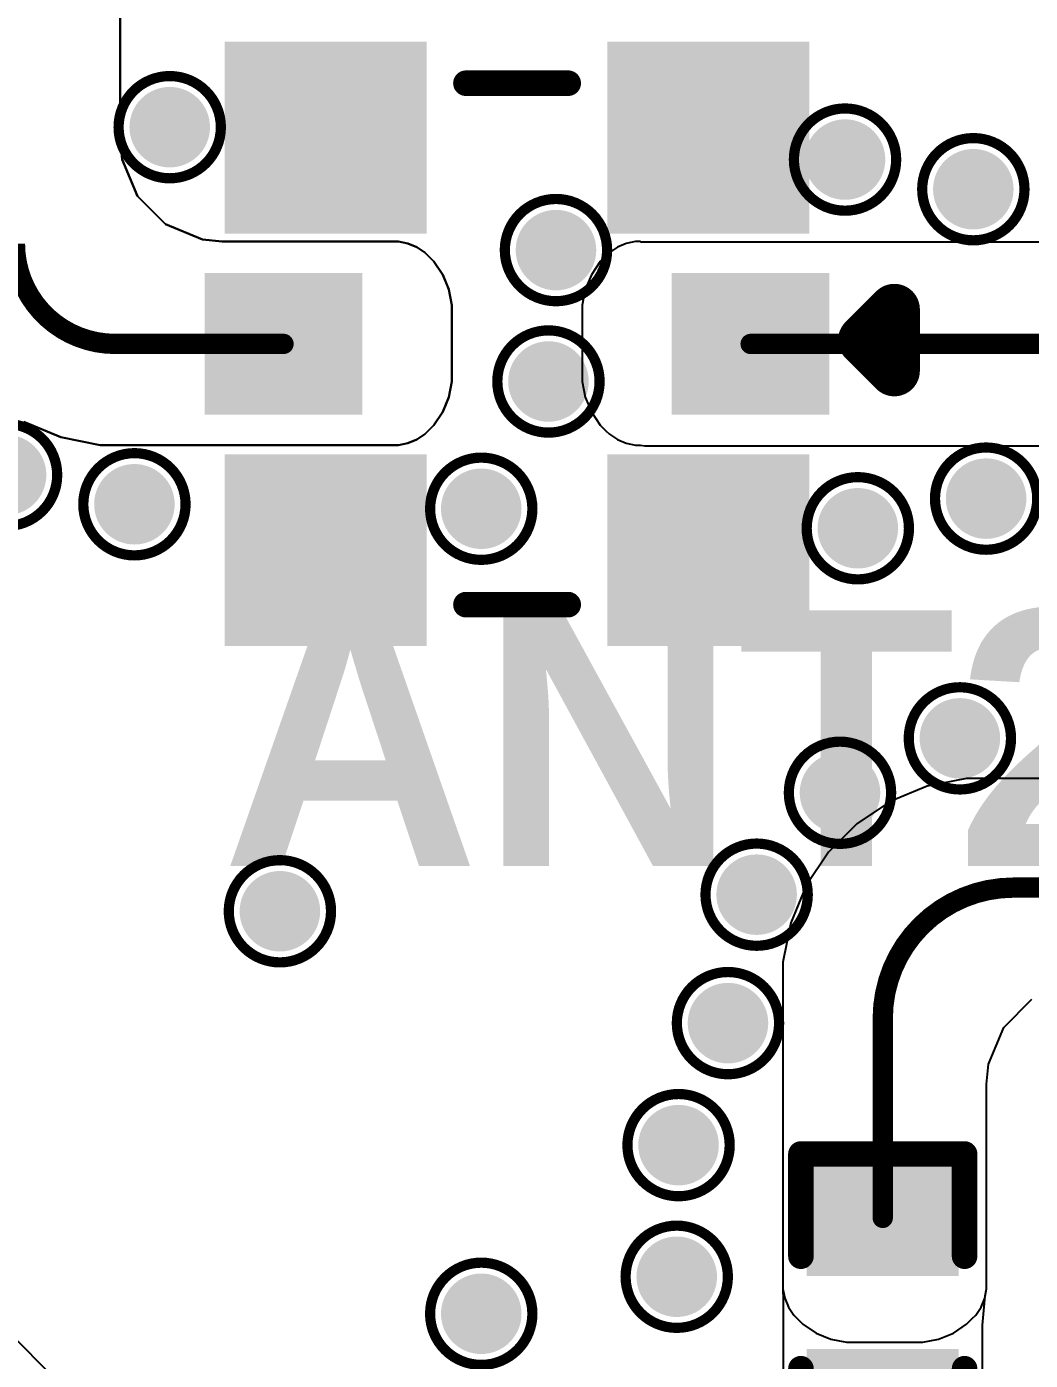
# Model space of a CAD drawing. Header units: inches. Extents: x -10 to 344, y -7 to 75.
# Drawn here: x 23.98 to 28.97, y 9.17 to 15.8 of the extents above; entities that cross this region are included whole.
import ezdxf

# ---------------------------------------------------------------- set-up
doc = ezdxf.new("R2010")
doc.units = ezdxf.units.IN
for name, color, linetype in [('Bottom Layer', 5, 'Continuous'), ('Drill Drawing', 1, 'Continuous'), ('Mid Layer 1', 16, 'Continuous'), ('Mid Layer 2', 76, 'Continuous'), ('Top Layer', 1, 'Continuous'), ('Top Overlay', 2, 'Continuous'), ('Top Paste', 8, 'Continuous'), ('Top Solder', 216, 'Continuous'), ('Via Holes', 16, 'Continuous')]:
    doc.layers.add(name, color=color, linetype=linetype)
doc.styles.add('Arial_Bold', font='', dxfattribs={"height": 0.2})
doc.styles.get('Arial_Bold').set_extended_font_data('Arial', bold=True)

# ---------------------------------------------------------------- blocks, each defined once
blk = doc.blocks.new('MM8130_2600RA2_87')
at = {"layer": 'Top Layer'}
for points in [[(-0.24999696, 1.44999964), (0.25000204, 1.44999964), (0.25000204, 0.8700007999999999), (-0.24999696, 0.8700007999999999)], [(-1.3999972, 1.35000111), (-0.6499961599999999, 1.35000111), (-0.6499961599999999, 0.55000017), (-1.3999972, 0.55000017)], [(0.65000124, 1.35000111), (1.40000228, 1.35000111), (1.40000228, 0.55000017), (0.65000124, 0.55000017)], [(-1.3999972, -0.55000017), (-0.6499961599999999, -0.55000017), (-0.6499961599999999, -1.35000111), (-1.3999972, -1.35000111)], [(0.65000124, -0.55000017), (1.40000228, -0.55000017), (1.40000228, -1.35000111), (0.65000124, -1.35000111)], [(-0.24999696, -0.8700007999999999), (0.25000204, -0.8700007999999999), (0.25000204, -1.44999964), (-0.24999696, -1.44999964)]]:
    blk.add_hatch(color=1, dxfattribs=at).paths.add_polyline_path(points)
at = {"layer": 'Top Paste'}
for points in [[(-0.24999696, 1.44999964), (0.25000204, 1.44999964), (0.25000204, 0.8700007999999999), (-0.24999696, 0.8700007999999999)], [(-1.3999972, 1.35000111), (-0.6499961599999999, 1.35000111), (-0.6499961599999999, 0.55000017), (-1.3999972, 0.55000017)], [(0.65000124, 1.35000111), (1.40000228, 1.35000111), (1.40000228, 0.55000017), (0.65000124, 0.55000017)], [(-1.3999972, -0.55000017), (-0.6499961599999999, -0.55000017), (-0.6499961599999999, -1.35000111), (-1.3999972, -1.35000111)], [(0.65000124, -0.55000017), (1.40000228, -0.55000017), (1.40000228, -1.35000111), (0.65000124, -1.35000111)], [(-0.24999696, -0.8700007999999999), (0.25000204, -0.8700007999999999), (0.25000204, -1.44999964), (-0.24999696, -1.44999964)]]:
    blk.add_hatch(color=8, dxfattribs=at).paths.add_polyline_path(points)
at = {"layer": 'Top Solder'}
for points in [[(-0.35159696, 1.55159964), (0.35160204, 1.55159964), (0.35160204, 0.7684008), (-0.35159696, 0.7684008)], [(-1.5015972, 1.45160111), (-0.5483961599999999, 1.45160111), (-0.5483961599999999, 0.44840017), (-1.5015972, 0.44840017)], [(0.54840124, 1.45160111), (1.50160228, 1.45160111), (1.50160228, 0.44840017), (0.54840124, 0.44840017)], [(-1.5015972, -0.44840017), (-0.5483961599999999, -0.44840017), (-0.5483961599999999, -1.45160111), (-1.5015972, -1.45160111)], [(0.54840124, -0.44840017), (1.50160228, -0.44840017), (1.50160228, -1.45160111), (0.54840124, -1.45160111)], [(-0.35159696, -0.7684008), (0.35160204, -0.7684008), (0.35160204, -1.55159964), (-0.35159696, -1.55159964)]]:
    blk.add_hatch(color=216, dxfattribs=at).paths.add_polyline_path(points)
at = {"layer": 'Top Overlay'}
for points in [[(-1.2954, 0.254, 0.127, 0.127, 0), (-1.2954, -0.254, 0.127, 0.127, 0)], [(1.2954, 0.254, 0.127, 0.127, 0), (1.2954, -0.254, 0.127, 0.127, 0)], [(0.01911604, -1.72122846, 0.254, 0.254, 0), (-0.13328396, -1.87362846, 0.254, 0.254, 0)], [(0.01911604, -1.72122846, 0.254, 0.254, 0), (0.17151604, -1.87362846, 0.254, 0.254, 0)], [(-0.13328396, -1.87362846, 0.254, 0.254, 0), (0.17151604, -1.87362846, 0.254, 0.254, 0)]]:
    blk.add_lwpolyline(points, format="xyseb", dxfattribs=at)
for points in [[(-1.32715, 0.254, 0.0635, 0.0635, 1), (-1.26365, 0.254, 0.0635, 0.0635, 1)], [(1.26365, 0.254, 0.0635, 0.0635, 1), (1.32715, 0.254, 0.0635, 0.0635, 1)], [(-1.32715, -0.254, 0.0635, 0.0635, 1), (-1.26365, -0.254, 0.0635, 0.0635, 1)], [(1.26365, -0.254, 0.0635, 0.0635, 1), (1.32715, -0.254, 0.0635, 0.0635, 1)], [(-0.04438396, -1.72122846, 0.127, 0.127, 1), (0.08261604, -1.72122846, 0.127, 0.127, 1)], [(-0.04438396, -1.72122846, 0.127, 0.127, 1), (0.08261604, -1.72122846, 0.127, 0.127, 1)], [(-0.19678396, -1.87362846, 0.127, 0.127, 1), (-0.06978395999999999, -1.87362846, 0.127, 0.127, 1)], [(-0.19678396, -1.87362846, 0.127, 0.127, 1), (-0.06978395999999999, -1.87362846, 0.127, 0.127, 1)], [(0.10801604, -1.87362846, 0.127, 0.127, 1), (0.23501604, -1.87362846, 0.127, 0.127, 1)], [(0.10801604, -1.87362846, 0.127, 0.127, 1), (0.23501604, -1.87362846, 0.127, 0.127, 1)]]:
    blk.add_lwpolyline(points, format="xyseb", close=True, dxfattribs=at)
blk = doc.blocks.new('C___0402_114')
at = {"layer": 'Top Layer'}
for points in [[(-0.6985, -0.3175), (-0.6985, 0.3174999999999999), (-0.2413000000000001, 0.3175), (-0.2412999999999999, -0.3174999999999999)], [(0.2413000000000001, -0.3175), (0.2412999999999999, 0.3174999999999999), (0.6985, 0.3175), (0.6985, -0.3174999999999999)]]:
    blk.add_hatch(color=1, dxfattribs=at).paths.add_polyline_path(points)
at = {"layer": 'Top Paste'}
for points in [[(-0.6985, -0.3175), (-0.6985, 0.3174999999999999), (-0.2413000000000001, 0.3175), (-0.2412999999999999, -0.3174999999999999)], [(0.2413000000000001, -0.3175), (0.2412999999999999, 0.3174999999999999), (0.6985, 0.3175), (0.6985, -0.3174999999999999)]]:
    blk.add_hatch(color=8, dxfattribs=at).paths.add_polyline_path(points)
at = {"layer": 'Top Solder'}
for points in [[(-0.7584998799999999, -0.3774998800000001), (-0.7584998799999999, 0.3774998799999999), (-0.1813001200000001, 0.3774998800000001), (-0.1813001199999999, -0.3774998799999999)], [(0.1813001200000001, -0.3774998800000001), (0.1813001199999999, 0.3774998799999999), (0.7584998799999999, 0.3774998800000001), (0.7584998799999999, -0.3774998799999999)]]:
    blk.add_hatch(color=216, dxfattribs=at).paths.add_polyline_path(points)
at = {"layer": 'Top Overlay'}
for points in [[(-0.2794, 0.4064, 0.127, 0.127, 0), (-0.7874, 0.4064, 0.127, 0.127, 0)], [(-0.7874, -0.4064, 0.127, 0.127, 0), (-0.7874, 0.4064, 0.127, 0.127, 0)], [(0.7874, 0.4064, 0.127, 0.127, 0), (0.2794, 0.4064, 0.127, 0.127, 0)], [(0.7874, -0.4064, 0.127, 0.127, 0), (0.7874, 0.4064, 0.127, 0.127, 0)], [(-0.2794, -0.4064, 0.127, 0.127, 0), (-0.7874, -0.4064, 0.127, 0.127, 0)], [(0.7874, -0.4064, 0.127, 0.127, 0), (0.2794, -0.4064, 0.127, 0.127, 0)]]:
    blk.add_lwpolyline(points, format="xyseb", dxfattribs=at)
for points in [[(-0.8191499999999999, 0.4064, 0.0635, 0.0635, 1), (-0.7556499999999999, 0.4064, 0.0635, 0.0635, 1)], [(-0.8191499999999999, 0.4064, 0.0635, 0.0635, 1), (-0.7556499999999999, 0.4064, 0.0635, 0.0635, 1)], [(-0.31115, 0.4064, 0.0635, 0.0635, 1), (-0.24765, 0.4064, 0.0635, 0.0635, 1)], [(0.24765, 0.4064, 0.0635, 0.0635, 1), (0.31115, 0.4064, 0.0635, 0.0635, 1)], [(0.7556499999999999, 0.4064, 0.0635, 0.0635, 1), (0.8191499999999999, 0.4064, 0.0635, 0.0635, 1)], [(0.7556499999999999, 0.4064, 0.0635, 0.0635, 1), (0.8191499999999999, 0.4064, 0.0635, 0.0635, 1)], [(-0.8191499999999999, -0.4064, 0.0635, 0.0635, 1), (-0.7556499999999999, -0.4064, 0.0635, 0.0635, 1)], [(-0.8191499999999999, -0.4064, 0.0635, 0.0635, 1), (-0.7556499999999999, -0.4064, 0.0635, 0.0635, 1)], [(-0.31115, -0.4064, 0.0635, 0.0635, 1), (-0.24765, -0.4064, 0.0635, 0.0635, 1)], [(0.24765, -0.4064, 0.0635, 0.0635, 1), (0.31115, -0.4064, 0.0635, 0.0635, 1)], [(0.7556499999999999, -0.4064, 0.0635, 0.0635, 1), (0.8191499999999999, -0.4064, 0.0635, 0.0635, 1)], [(0.7556499999999999, -0.4064, 0.0635, 0.0635, 1), (0.8191499999999999, -0.4064, 0.0635, 0.0635, 1)]]:
    blk.add_lwpolyline(points, format="xyseb", close=True, dxfattribs=at)

msp = doc.modelspace()

# ---------------------------------------------------------------- hatches: boundary and pattern name
at = {"layer": 'Bottom Layer'}
h = msp.add_hatch(color=5, dxfattribs=at)
edge = h.paths.add_edge_path()
edge.add_arc((24.6908447, 15.30092698), 0.1999996, 0, 360)
h = msp.add_hatch(color=5, dxfattribs=at)
edge = h.paths.add_edge_path()
edge.add_arc((28.04484104, 15.1399367), 0.1999996, 0, 360)
h = msp.add_hatch(color=5, dxfattribs=at)
edge = h.paths.add_edge_path()
edge.add_arc((28.68205084, 14.99269798), 0.1999996, 0, 360)
h = msp.add_hatch(color=5, dxfattribs=at)
edge = h.paths.add_edge_path()
edge.add_arc((26.60921272, 14.69018398), 0.1999996, 0, 360)
h = msp.add_hatch(color=5, dxfattribs=at)
edge = h.paths.add_edge_path()
edge.add_arc((26.5718925, 14.03725158), 0.1999996, 0, 360)
h = msp.add_hatch(color=5, dxfattribs=at)
edge = h.paths.add_edge_path()
edge.add_arc((23.8779558, 13.57292688), 0.1999996, 0, 360)
h = msp.add_hatch(color=5, dxfattribs=at)
edge = h.paths.add_edge_path()
edge.add_arc((28.74559402, 13.4553071), 0.1999996, 0, 360)
h = msp.add_hatch(color=5, dxfattribs=at)
edge = h.paths.add_edge_path()
edge.add_arc((24.51552374, 13.42724772), 0.1999996, 0, 360)
h = msp.add_hatch(color=5, dxfattribs=at)
edge = h.paths.add_edge_path()
edge.add_arc((26.23807554, 13.4050659), 0.1999996, 0, 360)
h = msp.add_hatch(color=5, dxfattribs=at)
edge = h.paths.add_edge_path()
edge.add_arc((28.10838422, 13.30806838), 0.1999996, 0, 360)
h = msp.add_hatch(color=5, dxfattribs=at)
edge = h.paths.add_edge_path()
edge.add_arc((28.61531488, 12.26418934), 0.1999996, 0, 360)
h = msp.add_hatch(color=5, dxfattribs=at)
edge = h.paths.add_edge_path()
edge.add_arc((28.0198322, 11.9937911), 0.1999996, 0, 360)
h = msp.add_hatch(color=5, dxfattribs=at)
edge = h.paths.add_edge_path()
edge.add_arc((27.60586046, 11.48748782), 0.1999996, 0, 360)
h = msp.add_hatch(color=5, dxfattribs=at)
edge = h.paths.add_edge_path()
edge.add_arc((25.238075, 11.40506482), 0.1999996, 0, 360)
h = msp.add_hatch(color=5, dxfattribs=at)
edge = h.paths.add_edge_path()
edge.add_arc((27.46350362, 10.84917058), 0.1999996, 0, 360)
h = msp.add_hatch(color=5, dxfattribs=at)
edge = h.paths.add_edge_path()
edge.add_arc((27.21808374, 10.24296656), 0.1999996, 0, 360)
h = msp.add_hatch(color=5, dxfattribs=at)
edge = h.paths.add_edge_path()
edge.add_arc((27.20899816, 9.58903086), 0.1999996, 0, 360)
h = msp.add_hatch(color=5, dxfattribs=at)
edge = h.paths.add_edge_path()
edge.add_arc((26.23807554, 9.40506374), 0.1999996, 0, 360)
at = {"layer": 'Mid Layer 1'}
h = msp.add_hatch(color=16, dxfattribs=at)
edge = h.paths.add_edge_path()
edge.add_arc((24.6908447, 15.30092698), 0.1999996, 0, 360)
h = msp.add_hatch(color=16, dxfattribs=at)
edge = h.paths.add_edge_path()
edge.add_arc((28.04484104, 15.1399367), 0.1999996, 0, 360)
h = msp.add_hatch(color=16, dxfattribs=at)
edge = h.paths.add_edge_path()
edge.add_arc((28.68205084, 14.99269798), 0.1999996, 0, 360)
h = msp.add_hatch(color=16, dxfattribs=at)
edge = h.paths.add_edge_path()
edge.add_arc((26.60921272, 14.69018398), 0.1999996, 0, 360)
h = msp.add_hatch(color=16, dxfattribs=at)
edge = h.paths.add_edge_path()
edge.add_arc((26.5718925, 14.03725158), 0.1999996, 0, 360)
h = msp.add_hatch(color=16, dxfattribs=at)
edge = h.paths.add_edge_path()
edge.add_arc((23.8779558, 13.57292688), 0.1999996, 0, 360)
h = msp.add_hatch(color=16, dxfattribs=at)
edge = h.paths.add_edge_path()
edge.add_arc((28.74559402, 13.4553071), 0.1999996, 0, 360)
h = msp.add_hatch(color=16, dxfattribs=at)
edge = h.paths.add_edge_path()
edge.add_arc((24.51552374, 13.42724772), 0.1999996, 0, 360)
h = msp.add_hatch(color=16, dxfattribs=at)
edge = h.paths.add_edge_path()
edge.add_arc((26.23807554, 13.4050659), 0.1999996, 0, 360)
h = msp.add_hatch(color=16, dxfattribs=at)
edge = h.paths.add_edge_path()
edge.add_arc((28.10838422, 13.30806838), 0.1999996, 0, 360)
h = msp.add_hatch(color=16, dxfattribs=at)
edge = h.paths.add_edge_path()
edge.add_arc((28.61531488, 12.26418934), 0.1999996, 0, 360)
h = msp.add_hatch(color=16, dxfattribs=at)
edge = h.paths.add_edge_path()
edge.add_arc((28.0198322, 11.9937911), 0.1999996, 0, 360)
h = msp.add_hatch(color=16, dxfattribs=at)
edge = h.paths.add_edge_path()
edge.add_arc((27.60586046, 11.48748782), 0.1999996, 0, 360)
h = msp.add_hatch(color=16, dxfattribs=at)
edge = h.paths.add_edge_path()
edge.add_arc((25.238075, 11.40506482), 0.1999996, 0, 360)
h = msp.add_hatch(color=16, dxfattribs=at)
edge = h.paths.add_edge_path()
edge.add_arc((27.46350362, 10.84917058), 0.1999996, 0, 360)
h = msp.add_hatch(color=16, dxfattribs=at)
edge = h.paths.add_edge_path()
edge.add_arc((27.21808374, 10.24296656), 0.1999996, 0, 360)
h = msp.add_hatch(color=16, dxfattribs=at)
edge = h.paths.add_edge_path()
edge.add_arc((27.20899816, 9.58903086), 0.1999996, 0, 360)
h = msp.add_hatch(color=16, dxfattribs=at)
edge = h.paths.add_edge_path()
edge.add_arc((26.23807554, 9.40506374), 0.1999996, 0, 360)
at = {"layer": 'Mid Layer 2'}
h = msp.add_hatch(color=76, dxfattribs=at)
edge = h.paths.add_edge_path()
edge.add_arc((24.6908447, 15.30092698), 0.1999996, 0, 360)
h = msp.add_hatch(color=76, dxfattribs=at)
edge = h.paths.add_edge_path()
edge.add_arc((28.04484104, 15.1399367), 0.1999996, 0, 360)
h = msp.add_hatch(color=76, dxfattribs=at)
edge = h.paths.add_edge_path()
edge.add_arc((28.68205084, 14.99269798), 0.1999996, 0, 360)
h = msp.add_hatch(color=76, dxfattribs=at)
edge = h.paths.add_edge_path()
edge.add_arc((26.60921272, 14.69018398), 0.1999996, 0, 360)
h = msp.add_hatch(color=76, dxfattribs=at)
edge = h.paths.add_edge_path()
edge.add_arc((26.5718925, 14.03725158), 0.1999996, 0, 360)
h = msp.add_hatch(color=76, dxfattribs=at)
edge = h.paths.add_edge_path()
edge.add_arc((23.8779558, 13.57292688), 0.1999996, 0, 360)
h = msp.add_hatch(color=76, dxfattribs=at)
edge = h.paths.add_edge_path()
edge.add_arc((28.74559402, 13.4553071), 0.1999996, 0, 360)
h = msp.add_hatch(color=76, dxfattribs=at)
edge = h.paths.add_edge_path()
edge.add_arc((24.51552374, 13.42724772), 0.1999996, 0, 360)
h = msp.add_hatch(color=76, dxfattribs=at)
edge = h.paths.add_edge_path()
edge.add_arc((26.23807554, 13.4050659), 0.1999996, 0, 360)
h = msp.add_hatch(color=76, dxfattribs=at)
edge = h.paths.add_edge_path()
edge.add_arc((28.10838422, 13.30806838), 0.1999996, 0, 360)
h = msp.add_hatch(color=76, dxfattribs=at)
edge = h.paths.add_edge_path()
edge.add_arc((28.61531488, 12.26418934), 0.1999996, 0, 360)
h = msp.add_hatch(color=76, dxfattribs=at)
edge = h.paths.add_edge_path()
edge.add_arc((28.0198322, 11.9937911), 0.1999996, 0, 360)
h = msp.add_hatch(color=76, dxfattribs=at)
edge = h.paths.add_edge_path()
edge.add_arc((27.60586046, 11.48748782), 0.1999996, 0, 360)
h = msp.add_hatch(color=76, dxfattribs=at)
edge = h.paths.add_edge_path()
edge.add_arc((25.238075, 11.40506482), 0.1999996, 0, 360)
h = msp.add_hatch(color=76, dxfattribs=at)
edge = h.paths.add_edge_path()
edge.add_arc((27.46350362, 10.84917058), 0.1999996, 0, 360)
h = msp.add_hatch(color=76, dxfattribs=at)
edge = h.paths.add_edge_path()
edge.add_arc((27.21808374, 10.24296656), 0.1999996, 0, 360)
h = msp.add_hatch(color=76, dxfattribs=at)
edge = h.paths.add_edge_path()
edge.add_arc((27.20899816, 9.58903086), 0.1999996, 0, 360)
h = msp.add_hatch(color=76, dxfattribs=at)
edge = h.paths.add_edge_path()
edge.add_arc((26.23807554, 9.40506374), 0.1999996, 0, 360)
at = {"layer": 'Top Layer'}
h = msp.add_hatch(color=1, dxfattribs=at)
edge = h.paths.add_edge_path()
edge.add_arc((24.6908447, 15.30092698), 0.1999996, 0, 360)
h = msp.add_hatch(color=1, dxfattribs=at)
edge = h.paths.add_edge_path()
edge.add_arc((28.04484104, 15.1399367), 0.1999996, 0, 360)
h = msp.add_hatch(color=1, dxfattribs=at)
edge = h.paths.add_edge_path()
edge.add_arc((28.68205084, 14.99269798), 0.1999996, 0, 360)
h = msp.add_hatch(color=1, dxfattribs=at)
edge = h.paths.add_edge_path()
edge.add_arc((26.60921272, 14.69018398), 0.1999996, 0, 360)
h = msp.add_hatch(color=1, dxfattribs=at)
edge = h.paths.add_edge_path()
edge.add_arc((26.5718925, 14.03725158), 0.1999996, 0, 360)
h = msp.add_hatch(color=1, dxfattribs=at)
edge = h.paths.add_edge_path()
edge.add_arc((23.8779558, 13.57292688), 0.1999996, 0, 360)
h = msp.add_hatch(color=1, dxfattribs=at)
edge = h.paths.add_edge_path()
edge.add_arc((28.74559402, 13.4553071), 0.1999996, 0, 360)
h = msp.add_hatch(color=1, dxfattribs=at)
edge = h.paths.add_edge_path()
edge.add_arc((24.51552374, 13.42724772), 0.1999996, 0, 360)
h = msp.add_hatch(color=1, dxfattribs=at)
edge = h.paths.add_edge_path()
edge.add_arc((26.23807554, 13.4050659), 0.1999996, 0, 360)
h = msp.add_hatch(color=1, dxfattribs=at)
edge = h.paths.add_edge_path()
edge.add_arc((28.10838422, 13.30806838), 0.1999996, 0, 360)
h = msp.add_hatch(color=1, dxfattribs=at)
edge = h.paths.add_edge_path()
edge.add_arc((28.61531488, 12.26418934), 0.1999996, 0, 360)
h = msp.add_hatch(color=1, dxfattribs=at)
edge = h.paths.add_edge_path()
edge.add_arc((28.0198322, 11.9937911), 0.1999996, 0, 360)
h = msp.add_hatch(color=1, dxfattribs=at)
edge = h.paths.add_edge_path()
edge.add_arc((27.60586046, 11.48748782), 0.1999996, 0, 360)
h = msp.add_hatch(color=1, dxfattribs=at)
edge = h.paths.add_edge_path()
edge.add_arc((25.238075, 11.40506482), 0.1999996, 0, 360)
h = msp.add_hatch(color=1, dxfattribs=at)
edge = h.paths.add_edge_path()
edge.add_arc((27.46350362, 10.84917058), 0.1999996, 0, 360)
h = msp.add_hatch(color=1, dxfattribs=at)
edge = h.paths.add_edge_path()
edge.add_arc((27.21808374, 10.24296656), 0.1999996, 0, 360)
h = msp.add_hatch(color=1, dxfattribs=at)
edge = h.paths.add_edge_path()
edge.add_arc((27.20899816, 9.58903086), 0.1999996, 0, 360)
h = msp.add_hatch(color=1, dxfattribs=at)
edge = h.paths.add_edge_path()
edge.add_arc((26.23807554, 9.40506374), 0.1999996, 0, 360)
at = {"layer": 'Via Holes'}
h = msp.add_hatch(color=7, dxfattribs=at)
edge = h.paths.add_edge_path()
edge.add_arc((24.6908447, 15.30092698), 0.0999998, 0, 360)
h = msp.add_hatch(color=7, dxfattribs=at)
edge = h.paths.add_edge_path()
edge.add_arc((28.04484104, 15.1399367), 0.0999998, 0, 360)
h = msp.add_hatch(color=7, dxfattribs=at)
edge = h.paths.add_edge_path()
edge.add_arc((28.68205084, 14.99269798), 0.0999998, 0, 360)
h = msp.add_hatch(color=7, dxfattribs=at)
edge = h.paths.add_edge_path()
edge.add_arc((26.60921272, 14.69018398), 0.0999998, 0, 360)
h = msp.add_hatch(color=7, dxfattribs=at)
edge = h.paths.add_edge_path()
edge.add_arc((26.5718925, 14.03725158), 0.0999998, 0, 360)
h = msp.add_hatch(color=7, dxfattribs=at)
edge = h.paths.add_edge_path()
edge.add_arc((24.51552374, 13.42724772), 0.0999998, 0, 360)
h = msp.add_hatch(color=7, dxfattribs=at)
edge = h.paths.add_edge_path()
edge.add_arc((28.74559402, 13.4553071), 0.0999998, 0, 360)
h = msp.add_hatch(color=7, dxfattribs=at)
edge = h.paths.add_edge_path()
edge.add_arc((26.23807554, 13.4050659), 0.0999998, 0, 360)
h = msp.add_hatch(color=7, dxfattribs=at)
edge = h.paths.add_edge_path()
edge.add_arc((28.10838422, 13.30806838), 0.0999998, 0, 360)
h = msp.add_hatch(color=7, dxfattribs=at)
edge = h.paths.add_edge_path()
edge.add_arc((28.61531488, 12.26418934), 0.0999998, 0, 360)
h = msp.add_hatch(color=7, dxfattribs=at)
edge = h.paths.add_edge_path()
edge.add_arc((28.0198322, 11.9937911), 0.0999998, 0, 360)
h = msp.add_hatch(color=7, dxfattribs=at)
edge = h.paths.add_edge_path()
edge.add_arc((27.60586046, 11.48748782), 0.0999998, 0, 360)
h = msp.add_hatch(color=7, dxfattribs=at)
edge = h.paths.add_edge_path()
edge.add_arc((25.238075, 11.40506482), 0.0999998, 0, 360)
h = msp.add_hatch(color=7, dxfattribs=at)
edge = h.paths.add_edge_path()
edge.add_arc((27.46350362, 10.84917058), 0.0999998, 0, 360)
h = msp.add_hatch(color=7, dxfattribs=at)
edge = h.paths.add_edge_path()
edge.add_arc((27.21808374, 10.24296656), 0.0999998, 0, 360)
h = msp.add_hatch(color=7, dxfattribs=at)
edge = h.paths.add_edge_path()
edge.add_arc((27.20899816, 9.58903086), 0.0999998, 0, 360)
h = msp.add_hatch(color=7, dxfattribs=at)
edge = h.paths.add_edge_path()
edge.add_arc((26.23807554, 9.40506374), 0.0999998, 0, 360)

# ---------------------------------------------------------------- linework, layer by layer
at = {"layer": 'Drill Drawing'}
for points in [[(24.9448447, 15.30092698, 0.0508, 0.0508, 1), (24.4368447, 15.30092698, 0.0508, 0.0508, 1)], [(28.29884104, 15.1399367, 0.0508, 0.0508, 1), (27.79084104, 15.1399367, 0.0508, 0.0508, 1)], [(24.4241447, 15.30092698, 0.0254, 0.0254, 1), (24.4495447, 15.30092698, 0.0254, 0.0254, 1)], [(24.9321447, 15.30092698, 0.0254, 0.0254, 1), (24.9575447, 15.30092698, 0.0254, 0.0254, 1)], [(28.93605084, 14.99269798, 0.0508, 0.0508, 1), (28.42805084, 14.99269798, 0.0508, 0.0508, 1)], [(27.77814104, 15.1399367, 0.0254, 0.0254, 1), (27.80354104, 15.1399367, 0.0254, 0.0254, 1)], [(28.28614104, 15.1399367, 0.0254, 0.0254, 1), (28.31154104, 15.1399367, 0.0254, 0.0254, 1)], [(28.41535084, 14.99269798, 0.0254, 0.0254, 1), (28.44075084, 14.99269798, 0.0254, 0.0254, 1)], [(28.92335084, 14.99269798, 0.0254, 0.0254, 1), (28.94875084, 14.99269798, 0.0254, 0.0254, 1)], [(26.86321272, 14.69018398, 0.0508, 0.0508, 1), (26.35521272, 14.69018398, 0.0508, 0.0508, 1)], [(26.34251272, 14.69018398, 0.0254, 0.0254, 1), (26.36791272, 14.69018398, 0.0254, 0.0254, 1)], [(26.85051272, 14.69018398, 0.0254, 0.0254, 1), (26.87591272, 14.69018398, 0.0254, 0.0254, 1)], [(26.8258925, 14.03725158, 0.0508, 0.0508, 1), (26.3178925, 14.03725158, 0.0508, 0.0508, 1)], [(26.3051925, 14.03725158, 0.0254, 0.0254, 1), (26.3305925, 14.03725158, 0.0254, 0.0254, 1)], [(26.8131925, 14.03725158, 0.0254, 0.0254, 1), (26.8385925, 14.03725158, 0.0254, 0.0254, 1)], [(24.1319558, 13.57292688, 0.0508, 0.0508, 1), (23.6239558, 13.57292688, 0.0508, 0.0508, 1)], [(28.99959402, 13.4553071, 0.0508, 0.0508, 1), (28.49159402, 13.4553071, 0.0508, 0.0508, 1)], [(24.76952374, 13.42724772, 0.0508, 0.0508, 1), (24.26152374, 13.42724772, 0.0508, 0.0508, 1)], [(26.49207554, 13.4050659, 0.0508, 0.0508, 1), (25.98407554, 13.4050659, 0.0508, 0.0508, 1)], [(24.1192558, 13.57292688, 0.0254, 0.0254, 1), (24.1446558, 13.57292688, 0.0254, 0.0254, 1)], [(28.36238422, 13.30806838, 0.0508, 0.0508, 1), (27.85438422, 13.30806838, 0.0508, 0.0508, 1)], [(24.24882374, 13.42724772, 0.0254, 0.0254, 1), (24.27422374, 13.42724772, 0.0254, 0.0254, 1)], [(24.75682374, 13.42724772, 0.0254, 0.0254, 1), (24.78222374, 13.42724772, 0.0254, 0.0254, 1)], [(28.47889402, 13.4553071, 0.0254, 0.0254, 1), (28.50429402, 13.4553071, 0.0254, 0.0254, 1)], [(25.97137554, 13.4050659, 0.0254, 0.0254, 1), (25.99677554, 13.4050659, 0.0254, 0.0254, 1)], [(26.47937554, 13.4050659, 0.0254, 0.0254, 1), (26.50477554, 13.4050659, 0.0254, 0.0254, 1)], [(27.84168422, 13.30806838, 0.0254, 0.0254, 1), (27.86708422, 13.30806838, 0.0254, 0.0254, 1)], [(28.34968422, 13.30806838, 0.0254, 0.0254, 1), (28.37508422, 13.30806838, 0.0254, 0.0254, 1)], [(28.86931488, 12.26418934, 0.0508, 0.0508, 1), (28.36131487999999, 12.26418934, 0.0508, 0.0508, 1)], [(28.2738322, 11.9937911, 0.0508, 0.0508, 1), (27.7658322, 11.9937911, 0.0508, 0.0508, 1)], [(28.34861488, 12.26418934, 0.0254, 0.0254, 1), (28.37401488, 12.26418934, 0.0254, 0.0254, 1)], [(28.85661488, 12.26418934, 0.0254, 0.0254, 1), (28.88201488, 12.26418934, 0.0254, 0.0254, 1)], [(27.7531322, 11.9937911, 0.0254, 0.0254, 1), (27.7785322, 11.9937911, 0.0254, 0.0254, 1)], [(28.2611322, 11.9937911, 0.0254, 0.0254, 1), (28.2865322, 11.9937911, 0.0254, 0.0254, 1)], [(27.85986046, 11.48748782, 0.0508, 0.0508, 1), (27.35186046, 11.48748782, 0.0508, 0.0508, 1)], [(25.492075, 11.40506482, 0.0508, 0.0508, 1), (24.984075, 11.40506482, 0.0508, 0.0508, 1)], [(27.33916046, 11.48748782, 0.0254, 0.0254, 1), (27.36456046, 11.48748782, 0.0254, 0.0254, 1)], [(27.84716046, 11.48748782, 0.0254, 0.0254, 1), (27.87256046, 11.48748782, 0.0254, 0.0254, 1)], [(24.971375, 11.40506482, 0.0254, 0.0254, 1), (24.996775, 11.40506482, 0.0254, 0.0254, 1)], [(25.479375, 11.40506482, 0.0254, 0.0254, 1), (25.504775, 11.40506482, 0.0254, 0.0254, 1)], [(27.71750362, 10.84917058, 0.0508, 0.0508, 1), (27.20950362, 10.84917058, 0.0508, 0.0508, 1)], [(27.19680362, 10.84917058, 0.0254, 0.0254, 1), (27.22220362, 10.84917058, 0.0254, 0.0254, 1)], [(27.70480362, 10.84917058, 0.0254, 0.0254, 1), (27.73020362, 10.84917058, 0.0254, 0.0254, 1)], [(27.47208374, 10.24296656, 0.0508, 0.0508, 1), (26.96408374, 10.24296656, 0.0508, 0.0508, 1)], [(26.95138374, 10.24296656, 0.0254, 0.0254, 1), (26.97678373999999, 10.24296656, 0.0254, 0.0254, 1)], [(27.45938374, 10.24296656, 0.0254, 0.0254, 1), (27.48478374, 10.24296656, 0.0254, 0.0254, 1)], [(27.46299816, 9.58903086, 0.0508, 0.0508, 1), (26.95499816, 9.58903086, 0.0508, 0.0508, 1)], [(26.49207554, 9.40506374, 0.0508, 0.0508, 1), (25.98407554, 9.40506374, 0.0508, 0.0508, 1)], [(26.94229816, 9.58903086, 0.0254, 0.0254, 1), (26.96769816, 9.58903086, 0.0254, 0.0254, 1)], [(27.45029816, 9.58903086, 0.0254, 0.0254, 1), (27.47569816, 9.58903086, 0.0254, 0.0254, 1)], [(25.97137554, 9.40506374, 0.0254, 0.0254, 1), (25.99677554, 9.40506374, 0.0254, 0.0254, 1)], [(26.47937554, 9.40506374, 0.0254, 0.0254, 1), (26.50477554, 9.40506374, 0.0254, 0.0254, 1)]]:
    msp.add_lwpolyline(points, format="xyseb", close=True, dxfattribs=at)
at = {"layer": 'Mid Layer 2'}
msp.add_line((24.5891812, 8.615332019999999), (23.64534514, 9.55916808), dxfattribs=at)
at = {"layer": 'Top Layer'}
for p, q in [((24.44469584, 16.35997744), (24.44469584, 15.24000508)), ((24.44469584, 15.24000508), (24.44469584, 16.03891636)), ((24.44469584, 15.24000508), (24.45443928, 15.1410543)), ((24.45443928, 15.1410543), (24.44469584, 15.24000508)), ((24.45443928, 15.1410543), (24.53017192, 14.95822256)), ((24.53017192, 14.95822256), (24.45443928, 15.1410543)), ((24.53017192, 14.95822256), (24.6701056, 14.81828888)), ((24.6701056, 14.81828888), (24.53017192, 14.95822256)), ((24.6701056, 14.81828888), (24.85293734, 14.74255624)), ((24.85293734, 14.74255624), (24.6701056, 14.81828888)), ((24.85293734, 14.74255624), (24.95188812, 14.7328128)), ((24.95188812, 14.7328128), (24.85293734, 14.74255624)), ((24.95188812, 14.7328128), (24.95188812, 14.7328128)), ((24.95188812, 14.7328128), (25.80315388, 14.73280772)), ((25.80315388, 14.73280772), (24.95188812, 14.7328128)), ((25.80315388, 14.73280772), (25.82704004, 14.73281026)), ((25.82704004, 14.73281026), (25.80315388, 14.73280772)), ((25.82704004, 14.73281026), (25.87389542, 14.723491)), ((25.87389542, 14.723491), (25.82704004, 14.73281026)), ((25.87389542, 14.723491), (25.91803046, 14.70520808)), ((25.91803046, 14.70520808), (25.87389542, 14.723491)), ((26.95809696, 14.72349354), (26.91396192, 14.70521062)), ((26.95809442, 14.72350116), (26.91400256, 14.7052284)), ((26.95820364, 14.7235164), (26.95809442, 14.72350116)), ((27.00495234, 14.7328128), (26.95809696, 14.72349354)), ((27.00495234, 14.73282042), (26.95820364, 14.7235164)), ((27.02884104, 14.73281534), (27.00495234, 14.73282042)), ((27.0288385, 14.73281026), (27.00495234, 14.7328128)), ((27.02884104, 14.73002134), (27.0288385, 14.73281026)), ((27.02884612, 14.73002134), (27.02884104, 14.73281534)), ((32.37101475999999, 14.73002134), (27.02884104, 14.73002134)), ((32.37101475999999, 14.73002134), (27.02884612, 14.73002134)), ((25.91803046, 14.70520808), (25.95775352, 14.67866762)), ((25.95775352, 14.67866762), (25.91803046, 14.70520808)), ((25.95775352, 14.67866762), (25.97464198, 14.66177662)), ((26.00268612, 14.63373248), (25.95775352, 14.67866762)), ((25.97464198, 14.66177662), (26.00268612, 14.63373248)), ((26.87423886, 14.67867016), (26.82930626, 14.63373502)), ((26.8573504, 14.66177916), (26.82930626, 14.63373502)), ((26.87423886, 14.67867016), (26.8573504, 14.66177916)), ((26.91395938, 14.70521824), (26.87423886, 14.67867016)), ((26.91396192, 14.70521062), (26.87423886, 14.67867016)), ((26.91400256, 14.7052284), (26.91395938, 14.70521824)), ((26.00268612, 14.63373248), (26.04675004, 14.56778392)), ((26.04675004, 14.56778392), (26.00268612, 14.63373248)), ((26.82930626, 14.63373502), (26.78524234, 14.56778646)), ((26.82930626, 14.63373502), (26.78524234, 14.56778646)), ((26.04675004, 14.56778392), (26.07710304, 14.49450746)), ((26.06800476, 14.51647084), (26.04675004, 14.56778392)), ((26.07710557999999, 14.49450746), (26.06800476, 14.51647084)), ((26.78524234, 14.56778646), (26.75488934, 14.49451)), ((26.78524234, 14.56778646), (26.75488934, 14.49451)), ((26.07710304, 14.49450746), (26.09257672, 14.41671742)), ((26.07711066, 14.4944719), (26.07710557999999, 14.49450746)), ((26.09257926, 14.41671742), (26.07711066, 14.4944719)), ((26.75488934, 14.49451), (26.73941566, 14.41671996)), ((26.75488934, 14.49451), (26.73941566, 14.41671996)), ((26.09257672, 14.41671742), (26.09257672, 14.3770604)), ((26.09257672, 14.37708072), (26.09257926, 14.41671742)), ((26.73941566, 14.41671996), (26.73941566, 14.37706294)), ((26.73941566, 14.41671996), (26.73941566, 14.0373989)), ((26.09257926, 14.37706548), (26.09257672, 14.37708072)), ((26.09257672, 14.3770604), (26.0925818, 14.37706294)), ((26.0925818, 14.37706294), (26.09257672, 14.07705338)), ((26.09257672, 14.07705338), (26.0925818, 14.37706294)), ((26.09258434, 14.37706294), (26.09257926, 14.37706548)), ((26.0925818, 14.37706294), (26.09258434, 14.37706294)), ((26.73941566, 14.37706294), (26.73941566, 14.37706548)), ((26.73941566, 14.37706548), (26.73941566, 14.07705846)), ((26.09257672, 14.07705338), (26.09257926, 14.03739636)), ((26.09257926, 14.03739636), (26.09257672, 14.07705338)), ((26.73941566, 14.07705846), (26.73941566, 14.0373989)), ((26.09257926, 14.03739636), (26.07710557999999, 13.95960378)), ((26.07710557999999, 13.95960378), (26.09257926, 14.03739636)), ((26.73941566, 14.0373989), (26.7548868, 13.95960886)), ((26.73941566, 14.0373989), (26.7548868, 13.95960886)), ((26.07710557999999, 13.95960378), (26.04675258, 13.88632478)), ((26.04675258, 13.88632478), (26.07710557999999, 13.95960378)), ((26.7548868, 13.95960886), (26.7852398, 13.88632986)), ((26.7548868, 13.95960886), (26.7852398, 13.88632986)), ((26.04675258, 13.88632478), (26.00268612, 13.82037876)), ((26.00268612, 13.82037876), (26.04675258, 13.88632478)), ((26.7852398, 13.88632986), (26.82930626, 13.8203813)), ((26.7852398, 13.88632986), (26.82930626, 13.8203813)), ((24.14964944, 13.76017568), (23.96556548, 13.83642648)), ((23.96556548, 13.83642648), (24.14964944, 13.76017568)), ((25.97464452, 13.79233462), (25.95775352, 13.77544616)), ((25.95775352, 13.77544616), (25.97464452, 13.79233462)), ((26.00268612, 13.82037876), (25.97464452, 13.79233462)), ((25.97464452, 13.79233462), (26.00268612, 13.82037876)), ((26.82930626, 13.8203813), (26.85734786, 13.7923397)), ((26.82930626, 13.8203813), (26.85734786, 13.7923397)), ((26.85734786, 13.7923397), (26.85734786, 13.79233716)), ((26.85734786, 13.7923397), (26.85734786, 13.79233716)), ((26.85734786, 13.79233716), (26.87423886, 13.7754487)), ((26.85734786, 13.79233716), (26.87423886, 13.7754487)), ((24.34506942, 13.72130606), (24.14964944, 13.76017568)), ((24.14964944, 13.76017568), (24.34506942, 13.72130606)), ((24.44469584, 13.72130606), (24.34506942, 13.72130606)), ((24.34506942, 13.72130606), (25.80315134, 13.72130352)), ((25.80315642, 13.72130352), (24.44469584, 13.72130606)), ((25.80315134, 13.72130352), (25.82704004, 13.72129844)), ((25.82704004, 13.72130098), (25.80315388, 13.72130352)), ((25.80315388, 13.72130352), (25.80315642, 13.72130352)), ((25.87389542, 13.73062278), (25.82704004, 13.72130098)), ((25.82704004, 13.72129844), (25.87385986, 13.73061516)), ((25.87385986, 13.73061516), (25.87389542, 13.73062024)), ((25.918033, 13.74890316), (25.87389542, 13.73062278)), ((25.87389542, 13.73062024), (25.9180203, 13.74889808)), ((25.9180203, 13.74889808), (25.918033, 13.74890062)), ((25.95775352, 13.77544616), (25.918033, 13.74890316)), ((25.918033, 13.74890062), (25.95775352, 13.77544616)), ((26.87423886, 13.7754487), (26.91395938, 13.74890824)), ((26.87423886, 13.7754487), (26.91395938, 13.74890824)), ((26.91395938, 13.74890824), (26.95809696, 13.73062532)), ((26.91395938, 13.74890824), (26.95809696, 13.73062532)), ((26.95809696, 13.73062532), (27.0049498, 13.72130606)), ((26.95809696, 13.73062532), (27.0049498, 13.72130606)), ((27.0049498, 13.72130606), (27.02883596, 13.72130606)), ((27.0049498, 13.72130606), (27.02884104, 13.72130606)), ((27.02883596, 13.72130606), (27.02884104, 13.72130606)), ((27.02884104, 13.72130606), (27.05134544, 13.71840792)), ((27.02884104, 13.72130606), (27.05134544, 13.71840792)), ((27.05134544, 13.71840792), (32.38534798, 13.71840792)), ((27.05134544, 13.71840792), (32.36261244, 13.71840792)), ((28.64831202, 12.06475362), (28.45289204, 12.02588146)), ((28.64831202, 12.06475362), (28.45289204, 12.02588146)), ((30.74139394, 12.06475616), (28.64831202, 12.06475362)), ((28.74793844, 12.06475362), (28.64831202, 12.06475362)), ((30.74139902, 12.06475616), (28.74793844, 12.06475362)), ((28.45289204, 12.02588146), (28.26880808, 11.94963066)), ((28.45289204, 12.02588146), (28.26880808, 11.94963066)), ((28.26880808, 11.94963066), (28.10313912, 11.83893492)), ((28.26880808, 11.94963066), (28.10313912, 11.83893492)), ((28.10313912, 11.83893492), (27.96224785999999, 11.69804366)), ((28.10313912, 11.83893492), (27.96224785999999, 11.69804366)), ((27.96224785999999, 11.69804366), (27.85155212, 11.5323747)), ((27.96224785999999, 11.69804366), (27.85155212, 11.5323747)), ((27.85155212, 11.5323747), (27.77530132, 11.34829074)), ((27.85155212, 11.5323747), (27.77530132, 11.34829074)), ((27.77530132, 11.34829074), (27.7364317, 11.15287076)), ((27.77530132, 11.34829074), (27.7364317, 11.15287076)), ((27.7364317, 11.15287076), (27.7364317, 11.05324688)), ((27.7364317, 11.15287076), (27.7364317, 11.05324688)), ((27.7364317, 11.05324688), (27.73642916, 11.05324688)), ((27.73642916, 11.05324688), (27.73642916, 9.5530797)), ((27.7364317, 11.05324688), (27.73642916, 11.05324688)), ((27.73642916, 11.05324688), (27.73642916, 9.52919354)), ((28.83341706, 10.82783204), (28.97335074, 10.96776572)), ((28.83341706, 10.82783204), (28.97335074, 10.96776572)), ((28.75768442, 10.6450003), (28.83341706, 10.82783204)), ((28.75768442, 10.6450003), (28.83341706, 10.82783204)), ((28.74794098, 10.5460546), (28.75768442, 10.6450003)), ((28.74794098, 10.5460546), (28.75768442, 10.6450003)), ((28.74793844, 9.553082239999998), (28.74794098, 10.5460546)), ((28.74793844, 9.553082239999998), (28.74794098, 10.5460546)), ((27.73642916, 9.5530797), (27.73642916, 9.52919354)), ((28.74793336, 9.5530797), (28.74793844, 9.553082239999998)), ((28.74793336, 9.5530797), (28.74793844, 9.553082239999998)), ((28.7479359, 9.52919354), (28.74793336, 9.5530797)), ((28.7479359, 9.52919354), (28.74793336, 9.5530797)), ((27.73642916, 9.52919354), (27.74574842, 9.48233816)), ((27.73642916, 9.52919354), (27.73689398, 9.47509916)), ((27.74574842, 9.48233816), (27.7640288, 9.438203119999999)), ((28.72033372, 9.438200579999998), (28.7386141, 9.48233816)), ((28.7275016, 9.34809408), (28.74110584, 9.4948629)), ((28.7386141, 9.48233816), (28.7479359, 9.52919354)), ((28.74110584, 9.4948629), (28.7479359, 9.52919354)), ((27.73689398, 9.47509916), (27.73689398, 9.34809662)), ((27.7640288, 9.438203119999999), (27.7905718, 9.398480059999999)), ((28.69379072, 9.398480059999999), (28.72033372, 9.438200579999998)), ((27.73689398, 9.34809662), (27.73689906, 9.34809408)), ((27.73689906, 9.34809408), (27.73689906, 8.9592531)), ((27.7905718, 9.398480059999999), (27.8074628, 9.3815916)), ((27.8074628, 9.3815916), (27.8074628, 9.38158906)), ((27.8074628, 9.38158906), (27.8355044, 9.35354746)), ((27.8355044, 9.35354746), (27.90145042, 9.309483539999999)), ((28.5829121, 9.309480999999998), (28.64886066, 9.35354746)), ((28.64886066, 9.35354746), (28.67690226, 9.38158906)), ((28.67690226, 9.38158906), (28.69379072, 9.398480059999999)), ((28.72749906, 8.87349762), (28.72749906, 9.34809408)), ((28.72749906, 9.34809408), (28.7275016, 9.34809408)), ((27.90145042, 9.309483539999999), (27.97472942, 9.279130539999999)), ((27.97472942, 9.279130539999999), (28.05251946, 9.26365686)), ((28.43184306, 9.26365686), (28.5096331, 9.279127999999998)), ((28.5096331, 9.279127999999998), (28.5829121, 9.309480999999998)), ((28.05251946, 9.26365686), (28.09217648, 9.26365686)), ((28.09217648, 9.26365686), (28.09217902, 9.26365686)), ((28.09217902, 9.26365686), (28.39218604, 9.26365686)), ((28.39218604, 9.26365686), (28.43184306, 9.26365686))]:
    msp.add_line(p, q, dxfattribs=at)
for points in [[(24.41960064, 14.224, 0.1008634, 0.1008634, -0.4142135623730951), (23.92214926, 14.72145138, 0.1008634, 0.1008634, 0)], [(24.41960064, 14.224, 0.1008634, 0.1008634, 0), (25.25599724, 14.224, 0.1008634, 0.1008634, 0)], [(25.25599724, 14.224, 0.1008634, 0.1008634, 0), (25.25599978, 14.22400254, 0.1008634, 0.1008634, 0)], [(27.57600022, 14.22400254, 0.1008634, 0.1008634, 0), (33.07784088, 14.22400254, 0.1008634, 0.1008634, 0)], [(28.23219906, 10.87243952, 0.1008634, 0.1008634, -0.4142135623730951), (28.88236032, 11.52260078, 0.1008634, 0.1008634, 0)], [(28.88236032, 11.52260078, 0.1008634, 0.1008634, 0), (30.29747814, 11.52260078, 0.1008634, 0.1008634, 0)], [(28.23219906, 9.881496619999998, 0.1008634, 0.1008634, 0), (28.23219906, 10.87243952, 0.1008634, 0.1008634, 0)]]:
    msp.add_lwpolyline(points, format="xyseb", dxfattribs=at)
for points in [[(24.39438606, 14.224, 0.0504317, 0.0504317, 1), (24.44481522, 14.224, 0.0504317, 0.0504317, 1)], [(24.39438606, 14.224, 0.0504317, 0.0504317, 1), (24.44481522, 14.224, 0.0504317, 0.0504317, 1)], [(25.23078266, 14.224, 0.0504317, 0.0504317, 1), (25.28121182, 14.224, 0.0504317, 0.0504317, 1)], [(25.23078266, 14.224, 0.0504317, 0.0504317, 1), (25.28121182, 14.224, 0.0504317, 0.0504317, 1)], [(25.2307852, 14.22400254, 0.0504317, 0.0504317, 1), (25.28121436, 14.22400254, 0.0504317, 0.0504317, 1)], [(27.55078564, 14.22400254, 0.0504317, 0.0504317, 1), (27.6012148, 14.22400254, 0.0504317, 0.0504317, 1)], [(28.85714574, 11.52260078, 0.0504317, 0.0504317, 1), (28.9075749, 11.52260078, 0.0504317, 0.0504317, 1)], [(28.85714574, 11.52260078, 0.0504317, 0.0504317, 1), (28.9075749, 11.52260078, 0.0504317, 0.0504317, 1)], [(28.20698448, 10.87243952, 0.0504317, 0.0504317, 1), (28.25741364, 10.87243952, 0.0504317, 0.0504317, 1)], [(28.20698448, 10.87243952, 0.0504317, 0.0504317, 1), (28.25741364, 10.87243952, 0.0504317, 0.0504317, 1)], [(28.20698448, 9.881496619999998, 0.0504317, 0.0504317, 1), (28.25741364, 9.881496619999998, 0.0504317, 0.0504317, 1)]]:
    msp.add_lwpolyline(points, format="xyseb", close=True, dxfattribs=at)

# ---------------------------------------------------------------- block references
for name, p, rotation in [('MM8130_2600RA2_87', (26.416, 14.224), 90), ('C___0402_114', (28.23219906, 9.41159662), 270)]:
    msp.add_blockref(name, p, dxfattribs=dict(rotation=rotation))

# ---------------------------------------------------------------- texts
at = {"layer": 'Top Overlay', "style": 'Arial_Bold'}
msp.add_text('ANT2', height=1.27, rotation=360, dxfattribs=at).set_placement((24.9476514, 11.63075906))

doc.saveas('drawing.dxf')
